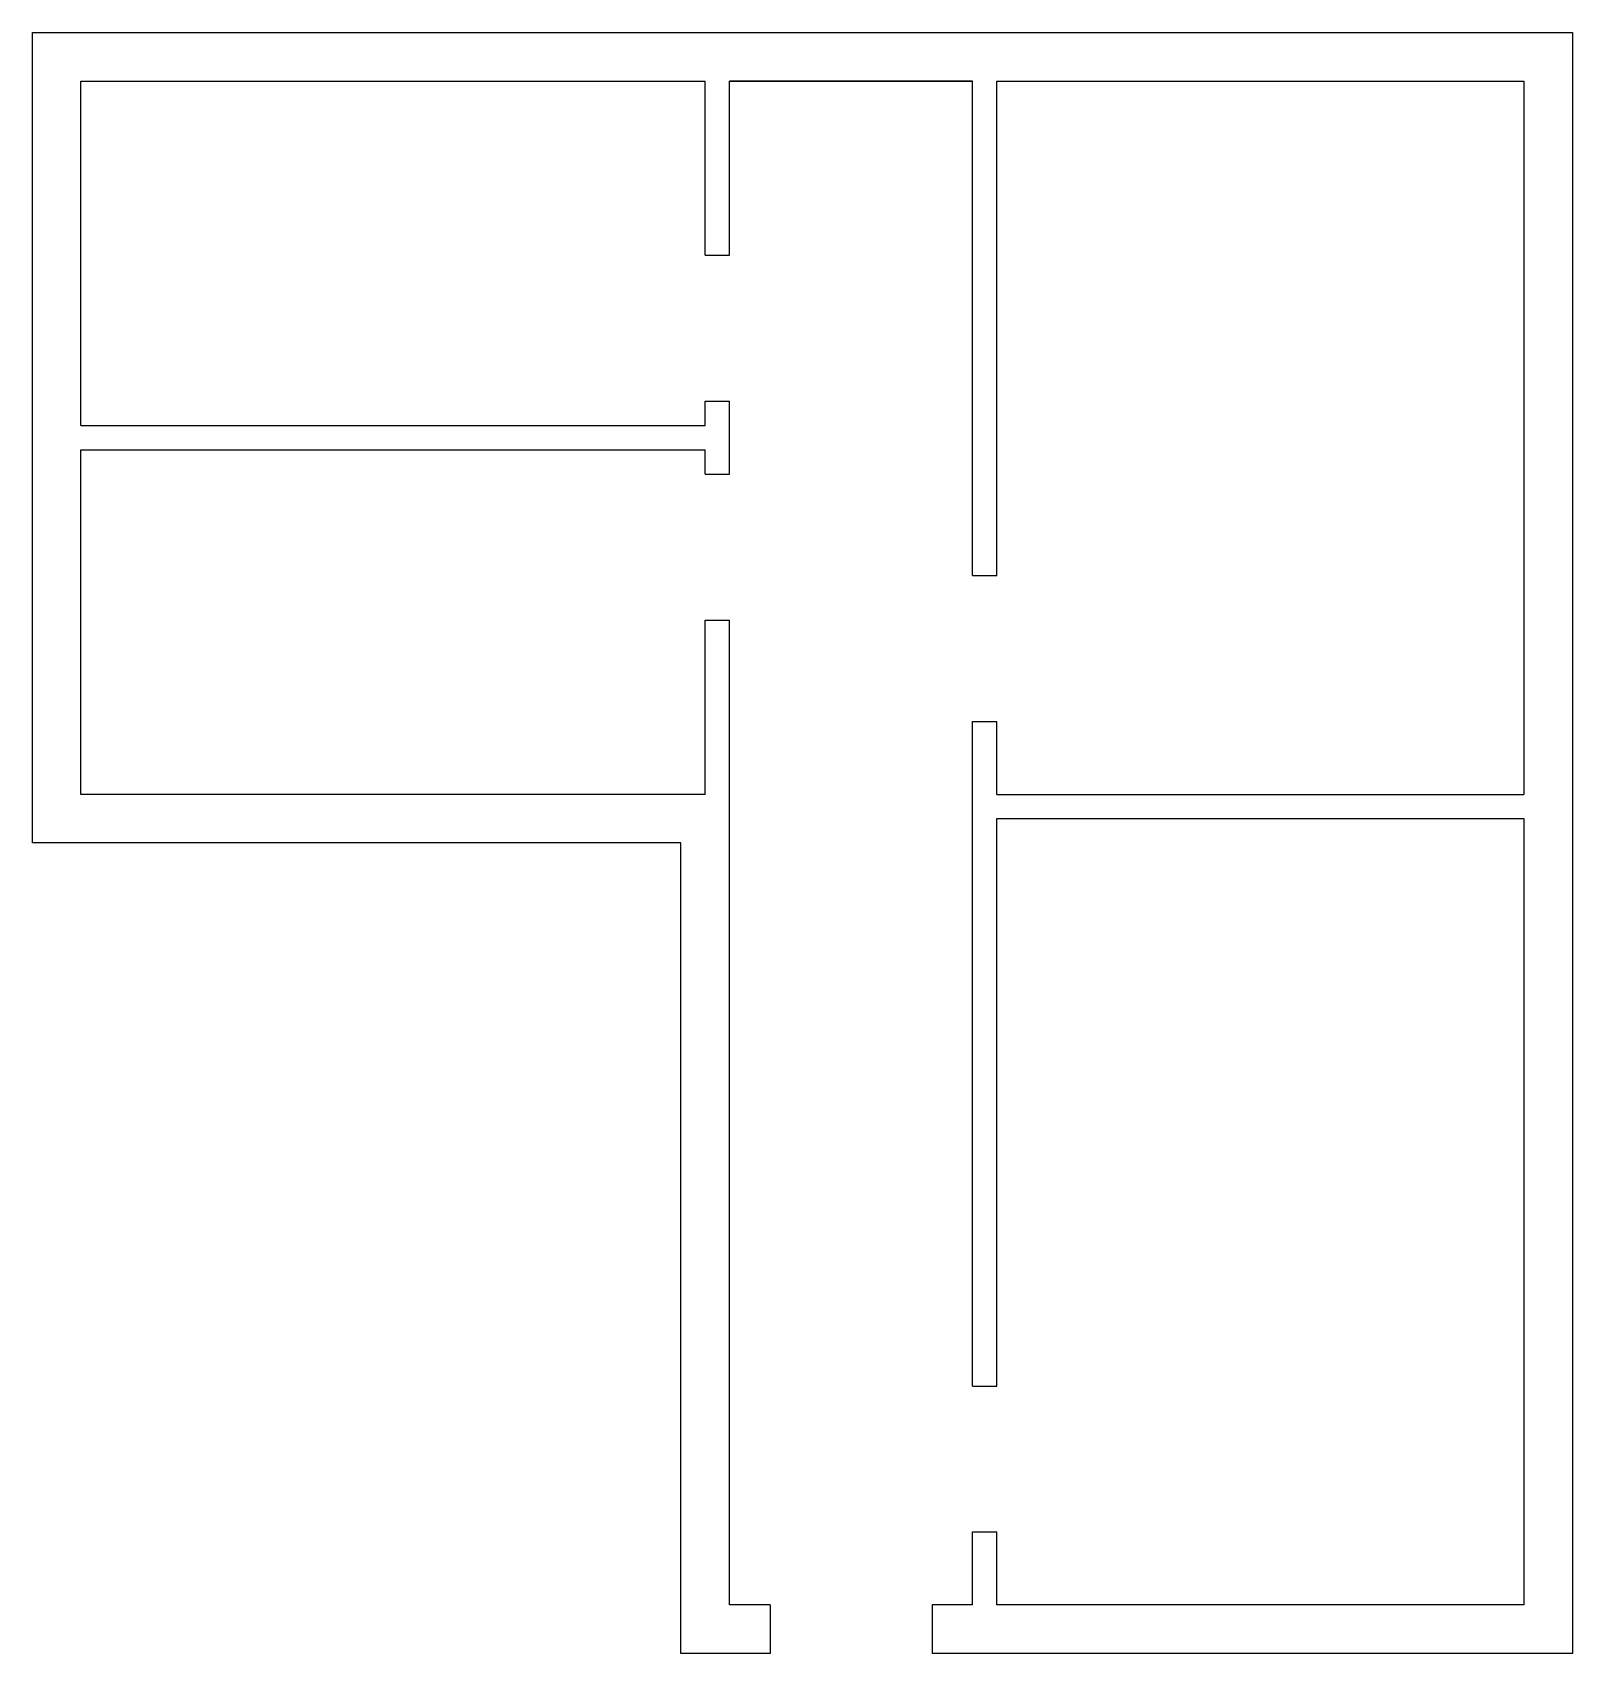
# Model space of a CAD drawing. Header units: millimetres. Extents: x 12224 to 21724, y 23148 to 33148.
import ezdxf

# ---------------------------------------------------------------- set-up
doc = ezdxf.new("R2010")
doc.units = ezdxf.units.MM
doc.layers.add('Walls', color=7, linetype='Continuous')

msp = doc.modelspace()

# ---------------------------------------------------------------- linework, layer by layer
at = {"layer": 'Walls'}
for p, q in [((16374, 31773), (16374, 32848)), ((16524, 31773), (16524, 32848)), ((18024, 29798), (18024, 32848)), ((18174, 29798), (18174, 32848)), ((16374, 31773), (16524, 31773)), ((16374, 30723), (16374, 30873)), ((16374, 30873), (16524, 30873)), ((16524, 30423), (16524, 30873)), ((12524, 30723), (16374, 30723)), ((12524, 30573), (16374, 30573)), ((16374, 30423), (16374, 30573)), ((16374, 30423), (16524, 30423)), ((18024, 29798), (18174, 29798)), ((16374, 28448), (16374, 29523)), ((16374, 29523), (16524, 29523)), ((16524, 28448), (16524, 29523)), ((18024, 24798), (18024, 28898)), ((18024, 28898), (18174, 28898)), ((18174, 28448), (18174, 28898)), ((18174, 28448), (21424, 28448)), ((18174, 28298), (21424, 28298)), ((18174, 24798), (18174, 28298)), ((18024, 24798), (18174, 24798)), ((18024, 23448), (18024, 23898)), ((18024, 23898), (18174, 23898)), ((18174, 23448), (18174, 23898)), ((16774, 23448), (16774, 23148)), ((17774, 23448), (17774, 23148))]:
    msp.add_line(p, q, dxfattribs=at)
for points in [[(16774, 23148), (16224, 23148), (16224, 23148), (16224, 28148), (12224, 28148), (12224, 33148), (21724, 33148), (21724, 23148), (21724, 23148), (17774, 23148)], [(12524, 30723), (12524, 32848), (16374, 32848)], [(18174, 32848), (21424, 32848), (21424, 28448)], [(16374, 28448), (12524, 28448), (12524, 30573)], [(16774, 23448), (16524, 23448), (16524, 28448)], [(21424, 28298), (21424, 23448), (18174, 23448)], [(18024, 23448), (17774, 23448)]]:
    msp.add_lwpolyline(points, dxfattribs=at)
msp.add_lwpolyline([(16524, 32848), (18024, 32848)], close=True, dxfattribs=at)

doc.saveas('drawing.dxf')
